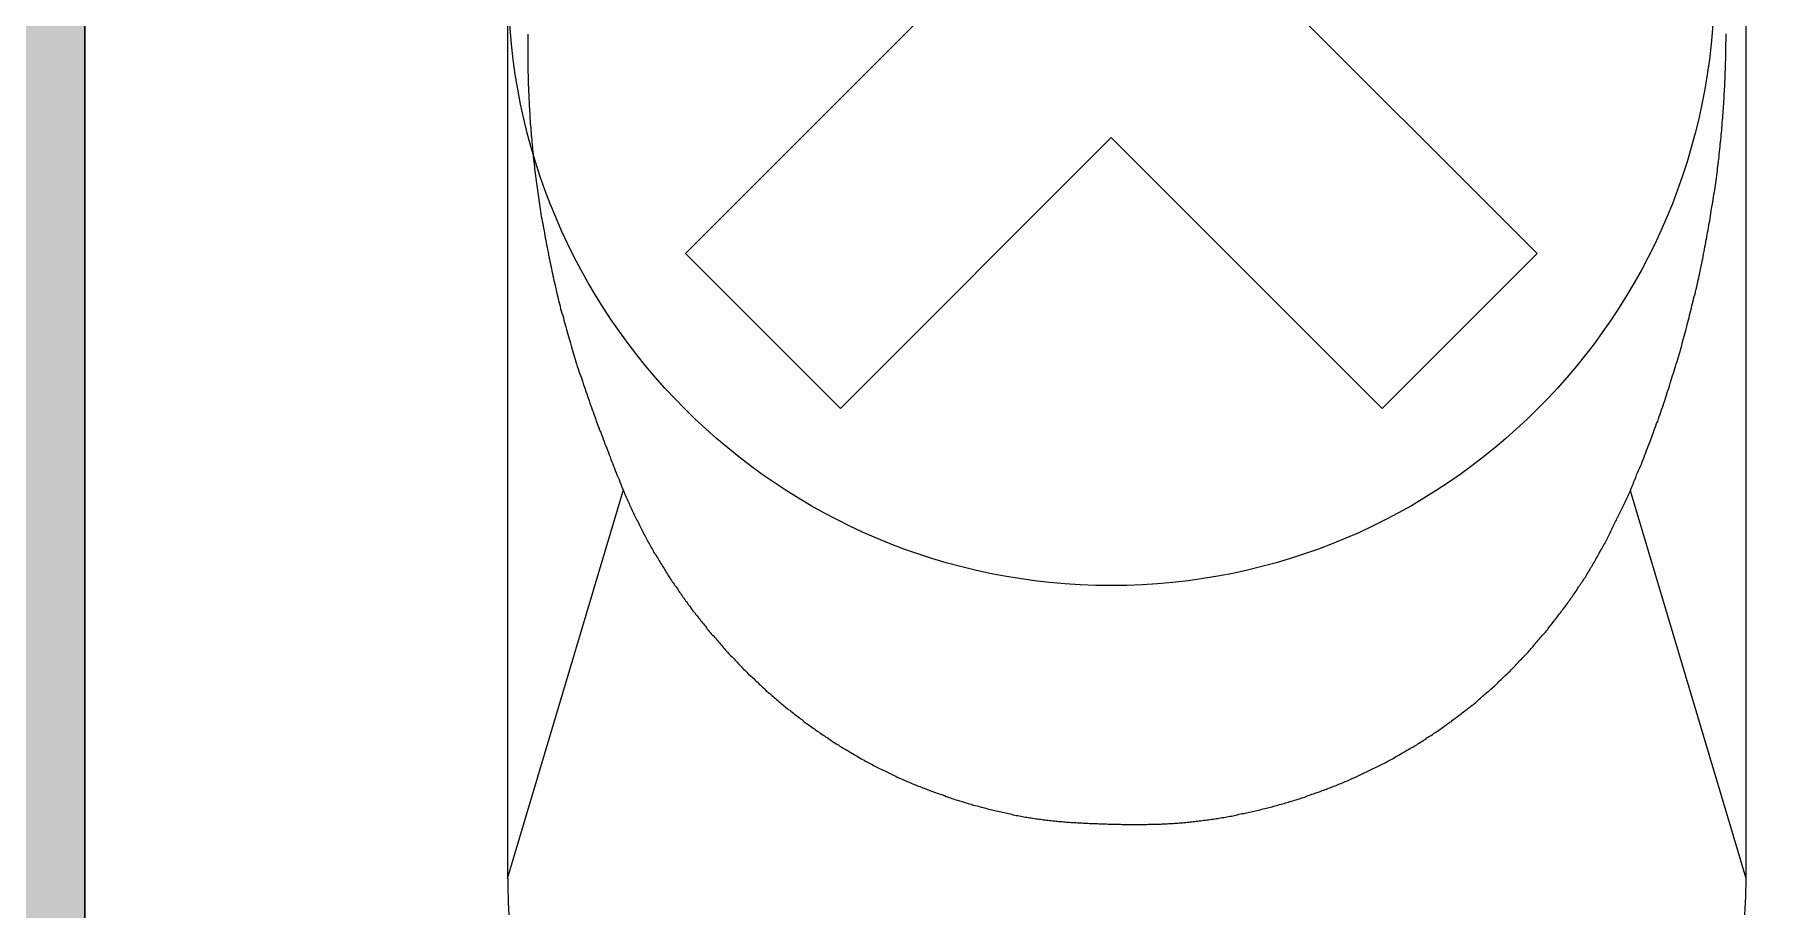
# Model space of a CAD drawing. Header units: millimetres. Extents: x 691 to 18605, y 670 to 10026.
# Drawn here: x 3273.02 to 3292.83, y 3004.01 to 3014.04 of the extents above; entities that cross this region are included whole.
import ezdxf

# ---------------------------------------------------------------- set-up
doc = ezdxf.new("R2010")
doc.units = ezdxf.units.MM

# ---------------------------------------------------------------- blocks, each defined once
blk = doc.blocks.new('BORNERA TIERRA')
at = {"true_color": 0x636466}
h = blk.add_hatch(color=251, dxfattribs=at)
h.dxf.hatch_style = 1
h.paths.add_polyline_path([(5, 0), (0, 0), (0, -3.3), (5, -3.3)])
h.paths.add_polyline_path([(5, -4.5579), (0, -4.5579), (0, -8.5394), (5, -8.5394)])
h.paths.add_polyline_path([(5, -9.4515), (0, -9.4515), (0, -11.0939, -0.414214), (3.7561, -14.85, -0.414214), (0, -18.6061), (0, -22.11), (4.29, -22.11), (4.29, -30.69), (0, -30.69), (0, -34.1939, -0.414214), (3.7561, -37.95, -0.414214), (0, -41.7061), (0, -43.3485), (5, -43.3485)])
h.paths.add_polyline_path([(5, -44.2606), (0, -44.2606), (0, -48.2421), (5, -48.2421)])
h.paths.add_polyline_path([(5, -49.5), (0, -49.5), (0, -52.8), (5, -52.8)])
at = {"color": 250, "linetype": 'Continuous'}
blk.add_line((5, 0), (5, -52.8), dxfattribs=at)
blk = doc.blocks.new('FRENO DE BORNERA')
at = {"color": 9, "linetype": 'Continuous', "true_color": 0xc7c8ca}
blk.add_line((-2.3527, -28.4936), (-2.3527, -32.7917), dxfattribs=at)
at = {"color": 251, "linetype": 'Continuous', "true_color": 0x636466}
for p, q in [((-2.3527, -32.7917), (-1.9017, -31.2802)), ((2.4744, -32.7917), (2.0235, -31.2802))]:
    blk.add_line(p, q, dxfattribs=at)
at = {"color": 9, "linetype": 'Continuous', "true_color": 0xc7c8ca}
blk.add_lwpolyline([(-4, 0), (4, 0), (4, -45), (-4, -45)], close=True, dxfattribs=at)
at = {"color": 9, "true_color": 0xc7c8ca}
for points in [[(-2.3523, -32.7911), (-2.3523, -32.8149), (-2.3523, -32.8387), (-2.3509, -32.8625), (-2.3509, -32.885), (-2.3496, -32.9088), (-2.3483, -32.9326)], [(2.4696, -32.9326), (2.4709, -32.9088), (2.4722, -32.885), (2.4735, -32.8625), (2.4735, -32.8387), (2.4749, -32.8149), (2.4749, -32.7911), (2.4744, -28.4936)]]:
    blk.add_lwpolyline(points, dxfattribs=at)
at = {"color": 252, "true_color": 0x939598}
blk.add_lwpolyline([(0, -29.9036), (1.0556, -30.9592), (1.6594, -30.3554), (0.6038, -29.2998), (1.6594, -28.2442), (1.0556, -27.6405), (0, -28.6961), (-1.0556, -27.6405), (-1.6594, -28.2442), (-0.6038, -29.2998), (-1.6594, -30.3554), (-1.0556, -30.9592)], close=True, dxfattribs=at)
at = {"color": 251, "true_color": 0x636466}
for points in [[(-2.2742, -29.5007, 0), (-2.2742, -29.51, 0), (-2.2742, -29.5192, 0), (-2.2742, -29.5285, 0), (-2.2742, -29.5377, 0), (-2.2742, -29.547, 0), (-2.2742, -29.5563, 0), (-2.2742, -29.5655, 0), (-2.2742, -29.5761, 0), (-2.2742, -29.5854, 0), (-2.2742, -29.5946, 0), (-2.2742, -29.6039, 0), (-2.2742, -29.6131, 0), (-2.2742, -29.6224, 0), (-2.2742, -29.6316, 0), (-2.2742, -29.6409, 0), (-2.2742, -29.6502, 0), (-2.2729, -29.6607, 0), (-2.2729, -29.67, 0), (-2.2729, -29.6793, 0), (-2.2729, -29.6885, 0), (-2.2729, -29.6978, 0), (-2.2716, -29.707, 0), (-2.2716, -29.7163, 0), (-2.2716, -29.7255, 0), (-2.2703, -29.7348, 0), (-2.2703, -29.7441, 0), (-2.2703, -29.7546, 0), (-2.2689, -29.7639, 0), (-2.2689, -29.7732, 0), (-2.2689, -29.7824, 0), (-2.2676, -29.7917, 0), (-2.2676, -29.8009, 0), (-2.2663, -29.8102, 0), (-2.2663, -29.8194, 0), (-2.2663, -29.8287, 0), (-2.265, -29.838, 0), (-2.265, -29.8472, 0), (-2.2637, -29.8565, 0), (-2.2623, -29.8671, 0), (-2.2623, -29.8763, 0), (-2.261, -29.8856, 0), (-2.261, -29.8948, 0), (-2.2597, -29.9041, 0), (-2.2584, -29.9133, 0), (-2.2584, -29.9226, 0), (-2.257, -29.9319, 0), (-2.2557, -29.9411, 0), (-2.2557, -29.9504, 0), (-2.2544, -29.9596, 0), (-2.2531, -29.9689, 0), (-2.2531, -29.9781, 0), (-2.2517, -29.9887, 0), (-2.2504, -29.998, 0), (-2.2491, -30.0072, 0), (-2.2478, -30.0165, 0), (-2.2478, -30.0258, 0), (-2.2465, -30.035, 0), (-2.2451, -30.0443, 0), (-2.2438, -30.0535, 0), (-2.2425, -30.0628, 0), (-2.2412, -30.072, 0), (-2.2398, -30.0813, 0), (-2.2385, -30.0906, 0), (-2.2372, -30.0998, 0), (-2.2359, -30.1091, 0), (-2.2346, -30.1183, 0), (-2.2332, -30.1276, 0), (-2.2319, -30.1368, 0), (-2.2306, -30.1461, 0), (-2.2293, -30.1554, 0), (-2.2279, -30.1646, 0), (-2.2266, -30.1739, 0), (-2.2253, -30.1831, 0), (-2.224, -30.1924, 0), (-2.2227, -30.2016, 0), (-2.2213, -30.2109, 0), (-2.2187, -30.2202, 0), (-2.2174, -30.2294, 0), (-2.216, -30.2387, 0), (-2.2147, -30.2479, 0), (-2.2134, -30.2572, 0), (-2.2108, -30.2664, 0), (-2.2094, -30.2757, 0), (-2.2081, -30.285, 0), (-2.2068, -30.2942, 0), (-2.2041, -30.3035, 0), (-2.2028, -30.3127, 0), (-2.2015, -30.322, 0), (-2.1988, -30.3312, 0), (-2.1975, -30.3405, 0), (-2.1949, -30.3498, 0), (-2.1936, -30.359, 0), (-2.1922, -30.3683, 0), (-2.1896, -30.3775, 0), (-2.1883, -30.3868, 0), (-2.1856, -30.3961, 0), (-2.1843, -30.4053, 0), (-2.1817, -30.4146, 0), (-2.1803, -30.4238, 0), (-2.1777, -30.4331, 0), (-2.1764, -30.4423, 0), (-2.1737, -30.4516, 0), (-2.1724, -30.4609, 0), (-2.1698, -30.4701, 0), (-2.1671, -30.4794, 0), (-2.1658, -30.4873, 0), (-2.1631, -30.4966, 0), (-2.1618, -30.5058, 0), (-2.1592, -30.5151, 0), (-2.1565, -30.5243, 0), (-2.1552, -30.5336, 0), (-2.1526, -30.5428, 0), (-2.1499, -30.5521, 0), (-2.1473, -30.5614, 0), (-2.1459, -30.5706, 0), (-2.1433, -30.5786, 0), (-2.1407, -30.5878, 0), (-2.138, -30.5971, 0), (-2.1354, -30.6063, 0), (-2.134, -30.6156, 0), (-2.1314, -30.6248, 0), (-2.1288, -30.6341, 0), (-2.1261, -30.642, 0), (-2.1235, -30.6513, 0), (-2.1208, -30.6606, 0), (-2.1182, -30.6698, 0), (-2.1155, -30.6791, 0), (-2.1129, -30.6883, 0), (-2.1102, -30.6963, 0), (-2.1076, -30.7055, 0), (-2.105, -30.7148, 0), (-2.1023, -30.724, 0), (-2.0997, -30.7333, 0), (-2.097, -30.7425, 0), (-2.0944, -30.7505, 0), (-2.0917, -30.7597, 0), (-2.0891, -30.769, 0), (-2.0864, -30.7783, 0), (-2.0838, -30.7862, 0), (-2.0811, -30.7954, 0), (-2.0772, -30.8047, 0), (-2.0745, -30.814, 0), (-2.0719, -30.8219, 0), (-2.0692, -30.8312, 0), (-2.0653, -30.8404, 0), (-2.0626, -30.8497, 0), (-2.06, -30.8576, 0), (-2.0573, -30.8669, 0), (-2.0534, -30.8761, 0), (-2.0507, -30.8841, 0), (-2.0481, -30.8933, 0), (-2.0441, -30.9026, 0), (-2.0415, -30.9118, 0), (-2.0388, -30.9198, 0), (-2.0349, -30.929, 0), (-2.0322, -30.9383, 0), (-2.0296, -30.9462, 0), (-2.0256, -30.9555, 0), (-2.023, -30.9647, 0), (-2.019, -30.9727, 0), (-2.0163, -30.9819, 0), (-2.0124, -30.9912, 0), (-2.0097, -30.9991, 0), (-2.0071, -31.0084, 0), (-2.0031, -31.0176, 0), (-2.0005, -31.0256, 0), (-1.9965, -31.0348, 0), (-1.9939, -31.0441, 0), (-1.9899, -31.052, 0), (-1.9872, -31.0613, 0), (-1.9833, -31.0705, 0), (-1.9806, -31.0785, 0), (-1.9767, -31.0877, 0), (-1.974, -31.097, 0), (-1.9701, -31.1049, 0), (-1.9661, -31.1142, 0), (-1.9634, -31.1221, 0), (-1.9595, -31.1314, 0), (-1.9568, -31.1406, 0), (-1.9529, -31.1486, 0), (-1.9502, -31.1578, 0), (-1.9463, -31.1671, 0), (-1.9423, -31.175, 0), (-1.9396, -31.1843, 0), (-1.9357, -31.1922, 0), (-1.933, -31.2015, 0), (-1.9291, -31.2107, 0), (-1.9264, -31.2186, 0), (-1.9224, -31.2279, 0), (-1.9185, -31.2358, 0), (-1.9158, -31.2451, 0), (-1.9119, -31.2544, 0), (-1.9092, -31.2623, 0), (-1.9053, -31.2715, 0), (-1.9013, -31.2808, 0)], [(2.0239, -31.2808, 0), (2.0265, -31.2715, 0), (2.0305, -31.2623, 0), (2.0345, -31.2544, 0), (2.0371, -31.2451, 0), (2.0411, -31.2372, 0), (2.0451, -31.2279, 0), (2.0477, -31.2186, 0), (2.0517, -31.2107, 0), (2.0556, -31.2015, 0), (2.0583, -31.1935, 0), (2.0622, -31.1843, 0), (2.0662, -31.1763, 0), (2.0689, -31.1671, 0), (2.0728, -31.1578, 0), (2.0768, -31.1499, 0), (2.0794, -31.1406, 0), (2.0834, -31.1327, 0), (2.0861, -31.1234, 0), (2.09, -31.1142, 0), (2.0927, -31.1062, 0), (2.0966, -31.097, 0), (2.1006, -31.0877, 0), (2.1032, -31.0798, 0), (2.1072, -31.0705, 0), (2.1099, -31.0626, 0), (2.1138, -31.0533, 0), (2.1165, -31.0441, 0), (2.1191, -31.0361, 0), (2.1231, -31.0269, 0), (2.1257, -31.0176, 0), (2.1297, -31.0097, 0), (2.1323, -31.0004, 0), (2.135, -30.9912, 0), (2.139, -30.9819, 0), (2.1416, -30.974, 0), (2.1442, -30.9647, 0), (2.1482, -30.9555, 0), (2.1509, -30.9475, 0), (2.1535, -30.9383, 0), (2.1575, -30.929, 0), (2.1601, -30.9198, 0), (2.1628, -30.9118, 0), (2.1654, -30.9026, 0), (2.168, -30.8933, 0), (2.172, -30.8841, 0), (2.1747, -30.8761, 0), (2.1773, -30.8669, 0), (2.1799, -30.8576, 0), (2.1826, -30.8483, 0), (2.1852, -30.8404, 0), (2.1879, -30.8312, 0), (2.1919, -30.8219, 0), (2.1945, -30.8126, 0), (2.1971, -30.8034, 0), (2.1998, -30.7954, 0), (2.2024, -30.7862, 0), (2.2051, -30.7769, 0), (2.2077, -30.7677, 0), (2.2104, -30.7584, 0), (2.213, -30.7492, 0), (2.2157, -30.7412, 0), (2.2183, -30.732, 0), (2.2209, -30.7227, 0), (2.2236, -30.7135, 0), (2.2249, -30.7042, 0), (2.2276, -30.6963, 0), (2.2302, -30.687, 0), (2.2328, -30.6777, 0), (2.2355, -30.6685, 0), (2.2381, -30.6592, 0), (2.2408, -30.65, 0), (2.2434, -30.6407, 0), (2.2448, -30.6328, 0), (2.2474, -30.6235, 0), (2.25, -30.6143, 0), (2.2527, -30.605, 0), (2.254, -30.5957, 0), (2.2567, -30.5865, 0), (2.2593, -30.5772, 0), (2.2619, -30.568, 0), (2.2633, -30.5587, 0), (2.2659, -30.5508, 0), (2.2686, -30.5415, 0), (2.2699, -30.5323, 0), (2.2725, -30.523, 0), (2.2752, -30.5138, 0), (2.2765, -30.5045, 0), (2.2791, -30.4952, 0), (2.2818, -30.486, 0), (2.2831, -30.4767, 0), (2.2857, -30.4675, 0), (2.2871, -30.4582, 0), (2.2897, -30.4503, 0), (2.291, -30.441, 0), (2.2937, -30.4318, 0), (2.295, -30.4225, 0), (2.2977, -30.4132, 0), (2.299, -30.404, 0), (2.3016, -30.3947, 0), (2.3029, -30.3855, 0), (2.3056, -30.3762, 0), (2.3069, -30.367, 0), (2.3082, -30.3577, 0), (2.3109, -30.3484, 0), (2.3122, -30.3392, 0), (2.3135, -30.3299, 0), (2.3162, -30.3207, 0), (2.3175, -30.3114, 0), (2.3188, -30.3022, 0), (2.3215, -30.2929, 0), (2.3228, -30.2836, 0), (2.3241, -30.2744, 0), (2.3267, -30.2651, 0), (2.3281, -30.2559, 0), (2.3294, -30.2466, 0), (2.3307, -30.2374, 0), (2.3334, -30.2281, 0), (2.3347, -30.2188, 0), (2.336, -30.2096, 0), (2.3373, -30.2003, 0), (2.3386, -30.1911, 0), (2.34, -30.1818, 0), (2.3413, -30.1725, 0), (2.3439, -30.1633, 0), (2.3453, -30.154, 0), (2.3466, -30.1448, 0), (2.3479, -30.1355, 0), (2.3492, -30.1263, 0), (2.3506, -30.117, 0), (2.3519, -30.1077, 0), (2.3532, -30.0985, 0), (2.3545, -30.0892, 0), (2.3558, -30.08, 0), (2.3572, -30.0707, 0), (2.3585, -30.0615, 0), (2.3598, -30.0522, 0), (2.3611, -30.0429, 0), (2.3625, -30.0337, 0), (2.3625, -30.0244, 0), (2.3638, -30.0152, 0), (2.3651, -30.0059, 0), (2.3664, -29.9967, 0), (2.3677, -29.9861, 0), (2.3691, -29.9768, 0), (2.3691, -29.9676, 0), (2.3704, -29.9583, 0), (2.3717, -29.949, 0), (2.373, -29.9398, 0), (2.373, -29.9305, 0), (2.3744, -29.9213, 0), (2.3757, -29.912, 0), (2.377, -29.9028, 0), (2.377, -29.8935, 0), (2.3783, -29.8842, 0), (2.3796, -29.875, 0), (2.3796, -29.8657, 0), (2.381, -29.8565, 0), (2.381, -29.8459, 0), (2.3823, -29.8366, 0), (2.3836, -29.8274, 0), (2.3836, -29.8181, 0), (2.3849, -29.8089, 0), (2.3849, -29.7996, 0), (2.3863, -29.7903, 0), (2.3863, -29.7811, 0), (2.3876, -29.7718, 0), (2.3876, -29.7626, 0), (2.3889, -29.7533, 0), (2.3889, -29.7427, 0), (2.3889, -29.7335, 0), (2.3902, -29.7242, 0), (2.3902, -29.715, 0), (2.3915, -29.7057, 0), (2.3915, -29.6964, 0), (2.3915, -29.6872, 0), (2.3929, -29.6779, 0), (2.3929, -29.6687, 0), (2.3929, -29.6594, 0), (2.3929, -29.6488, 0), (2.3942, -29.6396, 0), (2.3942, -29.6303, 0), (2.3942, -29.6211, 0), (2.3942, -29.6118, 0), (2.3955, -29.6026, 0), (2.3955, -29.5933, 0), (2.3955, -29.584, 0), (2.3955, -29.5748, 0), (2.3955, -29.5655, 0), (2.3955, -29.5549, 0), (2.3955, -29.5457, 0), (2.3955, -29.5364, 0), (2.3968, -29.5272, 0), (2.3968, -29.5179, 0), (2.3968, -29.5087, 0), (2.3968, -29.4994, 0)], [(-1.9013, -31.2808, 0), (-1.8986, -31.2861, 0), (-1.8973, -31.2914, 0), (-1.8947, -31.2967, 0), (-1.892, -31.302, 0), (-1.8894, -31.3073, 0), (-1.8867, -31.3125, 0), (-1.8841, -31.3192, 0), (-1.8814, -31.3244, 0), (-1.8788, -31.3297, 0), (-1.8775, -31.335, 0), (-1.8748, -31.3403, 0), (-1.8722, -31.3456, 0), (-1.8695, -31.3509, 0), (-1.8669, -31.3575, 0), (-1.8643, -31.3628, 0), (-1.8616, -31.3681, 0), (-1.859, -31.3734, 0), (-1.8563, -31.3787, 0), (-1.8537, -31.384, 0), (-1.851, -31.3892, 0), (-1.8484, -31.3945, 0), (-1.8457, -31.3998, 0), (-1.8431, -31.4051, 0), (-1.8405, -31.4117, 0), (-1.8378, -31.417, 0), (-1.8352, -31.4223, 0), (-1.8325, -31.4276, 0), (-1.8299, -31.4329, 0), (-1.8272, -31.4382, 0), (-1.8246, -31.4435, 0), (-1.8219, -31.4488, 0), (-1.818, -31.4541, 0), (-1.8153, -31.4593, 0), (-1.8127, -31.4646, 0), (-1.81, -31.4699, 0), (-1.8074, -31.4752, 0), (-1.8047, -31.4805, 0), (-1.8008, -31.4858, 0), (-1.7981, -31.4911, 0), (-1.7955, -31.4964, 0), (-1.7928, -31.5017, 0), (-1.7889, -31.507, 0), (-1.7862, -31.5122, 0), (-1.7836, -31.5175, 0), (-1.7809, -31.5228, 0), (-1.777, -31.5268, 0), (-1.7743, -31.5321, 0), (-1.7717, -31.5374, 0), (-1.7677, -31.5427, 0), (-1.7651, -31.5479, 0), (-1.7624, -31.5532, 0), (-1.7585, -31.5585, 0), (-1.7558, -31.5638, 0), (-1.7518, -31.5691, 0), (-1.7492, -31.5744, 0), (-1.7466, -31.5784, 0), (-1.7426, -31.5837, 0), (-1.7399, -31.5889, 0), (-1.736, -31.5942, 0), (-1.7333, -31.5995, 0), (-1.7294, -31.6048, 0), (-1.7267, -31.6101, 0), (-1.7241, -31.6141, 0), (-1.7201, -31.6194, 0), (-1.7175, -31.6247, 0), (-1.7135, -31.6299, 0), (-1.7108, -31.6352, 0), (-1.7069, -31.6392, 0), (-1.7029, -31.6445, 0), (-1.7003, -31.6498, 0), (-1.6963, -31.6551, 0), (-1.6937, -31.659, 0), (-1.6897, -31.6643, 0), (-1.687, -31.6696, 0), (-1.6831, -31.6749, 0), (-1.6791, -31.6789, 0), (-1.6765, -31.6842, 0), (-1.6725, -31.6895, 0), (-1.6698, -31.6947, 0), (-1.6659, -31.6987, 0), (-1.6619, -31.704, 0), (-1.6593, -31.7093, 0), (-1.6553, -31.7133, 0), (-1.6513, -31.7186, 0), (-1.6487, -31.7238, 0), (-1.6447, -31.7278, 0), (-1.6408, -31.7331, 0), (-1.6368, -31.7384, 0), (-1.6341, -31.7424, 0), (-1.6302, -31.7476, 0), (-1.6262, -31.7529, 0), (-1.6222, -31.7569, 0), (-1.6196, -31.7622, 0), (-1.6156, -31.7662, 0), (-1.6117, -31.7715, 0), (-1.6077, -31.7767, 0), (-1.6037, -31.7807, 0), (-1.6011, -31.786, 0), (-1.5971, -31.79, 0), (-1.5931, -31.7953, 0), (-1.5892, -31.7992, 0), (-1.5852, -31.8045, 0), (-1.5812, -31.8085, 0), (-1.5773, -31.8138, 0), (-1.5746, -31.8191, 0), (-1.5707, -31.823, 0), (-1.5667, -31.8283, 0), (-1.5627, -31.8323, 0), (-1.5588, -31.8376, 0), (-1.5548, -31.8415, 0), (-1.5508, -31.8455, 0), (-1.5469, -31.8508, 0), (-1.5429, -31.8548, 0), (-1.5389, -31.8601, 0), (-1.535, -31.864, 0), (-1.531, -31.8693, 0), (-1.527, -31.8733, 0), (-1.5231, -31.8786, 0), (-1.5191, -31.8825, 0), (-1.5151, -31.8865, 0), (-1.5111, -31.8918, 0), (-1.5072, -31.8958, 0), (-1.5032, -31.9011, 0), (-1.4992, -31.905, 0), (-1.4953, -31.909, 0), (-1.4913, -31.9143, 0), (-1.4873, -31.9182, 0), (-1.4834, -31.9222, 0), (-1.4781, -31.9275, 0), (-1.4741, -31.9315, 0), (-1.4702, -31.9354, 0), (-1.4662, -31.9407, 0), (-1.4622, -31.9447, 0), (-1.4582, -31.9487, 0), (-1.4543, -31.954, 0), (-1.449, -31.9579, 0), (-1.445, -31.9619, 0), (-1.4411, -31.9659, 0), (-1.4371, -31.9711, 0), (-1.4331, -31.9751, 0), (-1.4278, -31.9791, 0), (-1.4239, -31.9831, 0), (-1.4199, -31.987, 0), (-1.4159, -31.9923, 0), (-1.412, -31.9963, 0), (-1.4067, -32.0002, 0), (-1.4027, -32.0042, 0), (-1.3987, -32.0082, 0), (-1.3934, -32.0121, 0), (-1.3895, -32.0174, 0), (-1.3855, -32.0214, 0), (-1.3802, -32.0254, 0), (-1.3763, -32.0293, 0), (-1.3723, -32.0333, 0), (-1.367, -32.0373, 0), (-1.363, -32.0412, 0), (-1.3591, -32.0452, 0), (-1.3538, -32.0492, 0), (-1.3498, -32.0531, 0), (-1.3458, -32.0584, 0), (-1.3405, -32.0624, 0), (-1.3366, -32.0664, 0), (-1.3313, -32.0703, 0), (-1.3273, -32.0743, 0), (-1.3234, -32.0783, 0), (-1.3181, -32.0822, 0), (-1.3141, -32.0862, 0), (-1.3088, -32.0902, 0), (-1.3048, -32.0941, 0), (-1.2995, -32.0981, 0), (-1.2956, -32.1008, 0), (-1.2903, -32.1047, 0), (-1.2863, -32.1087, 0), (-1.281, -32.1127, 0), (-1.2771, -32.1166, 0), (-1.2718, -32.1206, 0), (-1.2678, -32.1246, 0), (-1.2625, -32.1285, 0), (-1.2586, -32.1325, 0), (-1.2533, -32.1351, 0), (-1.2493, -32.1391, 0), (-1.244, -32.1431, 0), (-1.2387, -32.147, 0), (-1.2347, -32.151, 0), (-1.2295, -32.155, 0), (-1.2255, -32.1576, 0), (-1.2202, -32.1616, 0), (-1.2149, -32.1656, 0), (-1.2109, -32.1695, 0), (-1.2057, -32.1722, 0), (-1.2017, -32.1761, 0), (-1.1964, -32.1801, 0), (-1.1911, -32.1841, 0), (-1.1871, -32.1867, 0), (-1.1818, -32.1907, 0), (-1.1766, -32.1947, 0), (-1.1726, -32.1973, 0), (-1.1673, -32.2013, 0), (-1.162, -32.2052, 0), (-1.1567, -32.2079, 0), (-1.1528, -32.2118, 0), (-1.1475, -32.2158, 0), (-1.1422, -32.2185, 0), (-1.1382, -32.2224, 0), (-1.1329, -32.2251, 0), (-1.1276, -32.229, 0), (-1.1223, -32.233, 0), (-1.117, -32.2356, 0), (-1.1131, -32.2396, 0), (-1.1078, -32.2423, 0), (-1.1025, -32.2462, 0), (-1.0972, -32.2489, 0), (-1.0919, -32.2528, 0), (-1.0879, -32.2555, 0), (-1.0827, -32.2595, 0), (-1.0774, -32.2621, 0), (-1.0721, -32.2661, 0), (-1.0668, -32.2687, 0), (-1.0615, -32.2714, 0), (-1.0575, -32.2753, 0), (-1.0522, -32.278, 0), (-1.047, -32.2819, 0), (-1.0417, -32.2846, 0), (-1.0364, -32.2872, 0), (-1.0311, -32.2912, 0), (-1.0258, -32.2938, 0), (-1.0205, -32.2978, 0), (-1.0152, -32.3005, 0), (-1.0112, -32.3031, 0), (-1.006, -32.3057, 0), (-1.0007, -32.3097, 0), (-0.9954, -32.3124, 0), (-0.9901, -32.315, 0), (-0.9848, -32.319, 0), (-0.9795, -32.3216, 0), (-0.9742, -32.3243, 0), (-0.9689, -32.3269, 0), (-0.9636, -32.3295, 0), (-0.9583, -32.3335, 0), (-0.9531, -32.3362, 0), (-0.9478, -32.3388, 0), (-0.9425, -32.3414, 0), (-0.9372, -32.3441, 0), (-0.9319, -32.3467, 0), (-0.9266, -32.3507, 0), (-0.9213, -32.3534, 0), (-0.916, -32.356, 0), (-0.9107, -32.3586, 0), (-0.9054, -32.3613, 0), (-0.9002, -32.3639, 0), (-0.8935, -32.3666, 0), (-0.8883, -32.3692, 0), (-0.883, -32.3719, 0), (-0.8777, -32.3745, 0), (-0.8724, -32.3772, 0), (-0.8671, -32.3798, 0), (-0.8618, -32.3824, 0), (-0.8565, -32.3851, 0), (-0.8512, -32.3877, 0), (-0.8459, -32.3904, 0), (-0.8393, -32.393, 0), (-0.834, -32.3957, 0), (-0.8287, -32.3983, 0), (-0.8234, -32.3996, 0), (-0.8182, -32.4023, 0), (-0.8129, -32.4049, 0), (-0.8076, -32.4076, 0), (-0.801, -32.4102, 0), (-0.7957, -32.4129, 0), (-0.7904, -32.4142, 0), (-0.7851, -32.4168, 0), (-0.7798, -32.4195, 0), (-0.7732, -32.4221, 0), (-0.7679, -32.4248, 0), (-0.7626, -32.4261, 0), (-0.7573, -32.4287, 0), (-0.752, -32.4314, 0), (-0.7454, -32.4327, 0), (-0.7401, -32.4353, 0), (-0.7348, -32.438, 0), (-0.7296, -32.4393, 0), (-0.7229, -32.442, 0), (-0.7176, -32.4446, 0), (-0.7124, -32.4459, 0), (-0.7071, -32.4486, 0), (-0.7005, -32.4512, 0), (-0.6952, -32.4525, 0), (-0.6899, -32.4552, 0), (-0.6846, -32.4565, 0), (-0.678, -32.4592, 0), (-0.6727, -32.4605, 0), (-0.6674, -32.4631, 0), (-0.6608, -32.4644, 0), (-0.6555, -32.4671, 0), (-0.6502, -32.4684, 0), (-0.6436, -32.4711, 0), (-0.6383, -32.4724, 0), (-0.633, -32.475, 0), (-0.6264, -32.4763, 0), (-0.6211, -32.479, 0), (-0.6158, -32.4803, 0), (-0.6092, -32.483, 0), (-0.6039, -32.4843, 0), (-0.5986, -32.4856, 0), (-0.592, -32.4882, 0), (-0.5867, -32.4896, 0), (-0.5814, -32.4909, 0), (-0.5748, -32.4935, 0), (-0.5695, -32.4949, 0), (-0.5642, -32.4962, 0), (-0.5576, -32.4988, 0), (-0.5523, -32.5001, 0), (-0.5457, -32.5015, 0), (-0.5404, -32.5041, 0), (-0.5351, -32.5054, 0), (-0.5285, -32.5068, 0), (-0.5232, -32.5081, 0), (-0.518, -32.5094, 0), (-0.5113, -32.5121, 0), (-0.506, -32.5134, 0), (-0.4994, -32.5147, 0), (-0.4941, -32.516, 0), (-0.4889, -32.5173, 0), (-0.4822, -32.52, 0), (-0.477, -32.5213, 0), (-0.4703, -32.5226, 0), (-0.4651, -32.524, 0), (-0.4584, -32.5253, 0), (-0.4531, -32.5266, 0), (-0.4479, -32.5279, 0), (-0.4412, -32.5292, 0), (-0.436, -32.5306, 0), (-0.4293, -32.5319, 0), (-0.4241, -32.5332, 0), (-0.4174, -32.5345, 0), (-0.4122, -32.5359, 0), (-0.4055, -32.5372, 0), (-0.4002, -32.5385, 0), (-0.3936, -32.5398, 0), (-0.3883, -32.5411, 0), (-0.3831, -32.5425, 0), (-0.3764, -32.5438, 0), (-0.3712, -32.5451, 0), (-0.3645, -32.5451, 0), (-0.3593, -32.5464, 0), (-0.3526, -32.5478, 0), (-0.3473, -32.5491, 0), (-0.3407, -32.5504, 0), (-0.3354, -32.5517, 0), (-0.3288, -32.5517, 0), (-0.3235, -32.553, 0), (-0.3169, -32.5544, 0), (-0.3116, -32.5544, 0), (-0.305, -32.5557, 0), (-0.2997, -32.557, 0), (-0.2931, -32.5583, 0), (-0.2878, -32.5583, 0), (-0.2812, -32.5597, 0), (-0.2759, -32.5597, 0), (-0.2693, -32.561, 0), (-0.264, -32.5623, 0), (-0.2574, -32.5623, 0), (-0.2521, -32.5636, 0), (-0.2455, -32.5636, 0), (-0.2402, -32.565, 0), (-0.2336, -32.565, 0), (-0.2283, -32.5663, 0), (-0.2217, -32.5663, 0), (-0.2164, -32.5676, 0), (-0.2098, -32.5676, 0), (-0.2045, -32.5689, 0), (-0.1979, -32.5689, 0), (-0.1913, -32.5689, 0), (-0.186, -32.5702, 0), (-0.1794, -32.5702, 0), (-0.1741, -32.5716, 0), (-0.1675, -32.5716, 0), (-0.1622, -32.5716, 0), (-0.1556, -32.5729, 0), (-0.1503, -32.5729, 0), (-0.1437, -32.5729, 0), (-0.1384, -32.5729, 0), (-0.1318, -32.5742, 0), (-0.1265, -32.5742, 0), (-0.1199, -32.5742, 0), (-0.1133, -32.5742, 0), (-0.108, -32.5755, 0), (-0.1014, -32.5755, 0), (-0.0961, -32.5755, 0), (-0.0895, -32.5755, 0), (-0.0842, -32.5769, 0), (-0.0776, -32.5769, 0), (-0.0723, -32.5769, 0), (-0.0657, -32.5769, 0), (-0.059, -32.5769, 0), (-0.0538, -32.5769, 0), (-0.0471, -32.5782, 0), (-0.0419, -32.5782, 0), (-0.0352, -32.5782, 0), (-0.0299, -32.5782, 0), (-0.0233, -32.5782, 0), (-0.018, -32.5782, 0), (-0.0114, -32.5795, 0), (-0.0048, -32.5795, 0), (0.0005, -32.5795, 0), (0.0071, -32.5795, 0), (0.0124, -32.5795, 0), (0.019, -32.5795, 0), (0.0243, -32.5795, 0), (0.0309, -32.5795, 0), (0.0362, -32.5795, 0), (0.0428, -32.5808, 0), (0.0494, -32.5808, 0), (0.0547, -32.5808, 0), (0.0613, -32.5808, 0)], [(0.0613, -32.5808, 0), (0.0666, -32.5808, 0), (0.0732, -32.5808, 0), (0.0785, -32.5808, 0), (0.0851, -32.5808, 0), (0.0904, -32.5808, 0), (0.097, -32.5808, 0), (0.1036, -32.5808, 0), (0.1089, -32.5808, 0), (0.1155, -32.5808, 0), (0.1208, -32.5808, 0), (0.1274, -32.5808, 0), (0.1327, -32.5808, 0), (0.1393, -32.5808, 0), (0.1446, -32.5795, 0), (0.1512, -32.5795, 0), (0.1578, -32.5795, 0), (0.1631, -32.5795, 0), (0.1697, -32.5795, 0), (0.175, -32.5795, 0), (0.1817, -32.5795, 0), (0.1869, -32.5795, 0), (0.1936, -32.5795, 0), (0.1988, -32.5782, 0), (0.2055, -32.5782, 0), (0.2121, -32.5782, 0), (0.2174, -32.5782, 0), (0.224, -32.5769, 0), (0.2293, -32.5769, 0), (0.2359, -32.5769, 0), (0.2412, -32.5769, 0), (0.2478, -32.5755, 0), (0.2531, -32.5755, 0), (0.2597, -32.5755, 0), (0.265, -32.5742, 0), (0.2716, -32.5742, 0), (0.2782, -32.5742, 0), (0.2835, -32.5729, 0), (0.2901, -32.5729, 0), (0.2954, -32.5716, 0), (0.302, -32.5716, 0), (0.3073, -32.5702, 0), (0.3139, -32.5702, 0), (0.3192, -32.5689, 0), (0.3258, -32.5689, 0), (0.3311, -32.5676, 0), (0.3377, -32.5676, 0), (0.343, -32.5663, 0), (0.3496, -32.5663, 0), (0.3549, -32.565, 0), (0.3615, -32.5636, 0), (0.3668, -32.5636, 0), (0.3734, -32.5623, 0), (0.3787, -32.5623, 0), (0.3853, -32.561, 0), (0.3906, -32.5597, 0), (0.3972, -32.5597, 0), (0.4038, -32.5583, 0), (0.4091, -32.557, 0), (0.4157, -32.557, 0), (0.421, -32.5557, 0), (0.4276, -32.5544, 0), (0.4329, -32.553, 0), (0.4382, -32.553, 0), (0.4448, -32.5517, 0), (0.4501, -32.5504, 0), (0.4567, -32.5491, 0), (0.462, -32.5478, 0), (0.4686, -32.5478, 0), (0.4739, -32.5464, 0), (0.4805, -32.5451, 0), (0.4858, -32.5438, 0), (0.4924, -32.5425, 0), (0.4977, -32.5411, 0), (0.5043, -32.5398, 0), (0.5096, -32.5385, 0), (0.5162, -32.5385, 0), (0.5215, -32.5372, 0), (0.5281, -32.5359, 0), (0.5334, -32.5345, 0), (0.5387, -32.5332, 0), (0.5453, -32.5319, 0), (0.5506, -32.5306, 0), (0.5572, -32.5292, 0), (0.5625, -32.5279, 0), (0.5691, -32.5266, 0), (0.5744, -32.5253, 0), (0.581, -32.524, 0), (0.5863, -32.5213, 0), (0.5916, -32.52, 0), (0.5982, -32.5187, 0), (0.6035, -32.5173, 0), (0.6101, -32.516, 0), (0.6154, -32.5147, 0), (0.6207, -32.5134, 0), (0.6273, -32.5121, 0), (0.6326, -32.5094, 0), (0.6392, -32.5081, 0), (0.6445, -32.5068, 0), (0.6498, -32.5054, 0), (0.6564, -32.5028, 0), (0.6617, -32.5015, 0), (0.6683, -32.5001, 0), (0.6736, -32.4988, 0), (0.6789, -32.4962, 0), (0.6855, -32.4949, 0), (0.6908, -32.4935, 0), (0.6961, -32.4909, 0), (0.7027, -32.4896, 0), (0.708, -32.4882, 0), (0.7146, -32.4856, 0), (0.7199, -32.4843, 0), (0.7252, -32.483, 0), (0.7318, -32.4803, 0), (0.7371, -32.479, 0), (0.7424, -32.4763, 0), (0.749, -32.475, 0), (0.7543, -32.4737, 0), (0.7596, -32.4711, 0), (0.7649, -32.4697, 0), (0.7715, -32.4671, 0), (0.7768, -32.4658, 0), (0.7821, -32.4631, 0), (0.7887, -32.4618, 0), (0.794, -32.4592, 0), (0.7993, -32.4578, 0), (0.8059, -32.4552, 0), (0.8112, -32.4539, 0), (0.8165, -32.4512, 0), (0.8217, -32.4486, 0), (0.8284, -32.4472, 0), (0.8336, -32.4446, 0), (0.8389, -32.4433, 0), (0.8442, -32.4406, 0), (0.8508, -32.438, 0), (0.8561, -32.4367, 0), (0.8614, -32.434, 0), (0.8667, -32.4314, 0), (0.8733, -32.4301, 0), (0.8786, -32.4274, 0), (0.8839, -32.4248, 0), (0.8892, -32.4221, 0), (0.8958, -32.4208, 0), (0.9011, -32.4182, 0), (0.9064, -32.4155, 0), (0.9117, -32.4129, 0), (0.917, -32.4115, 0), (0.9236, -32.4089, 0), (0.9289, -32.4063, 0), (0.9342, -32.4036, 0), (0.9394, -32.401, 0), (0.9447, -32.3983, 0), (0.95, -32.397, 0), (0.9566, -32.3943, 0), (0.9619, -32.3917, 0), (0.9672, -32.3891, 0), (0.9725, -32.3864, 0), (0.9778, -32.3838, 0), (0.9831, -32.3811, 0), (0.9884, -32.3785, 0), (0.995, -32.3758, 0), (1.0003, -32.3732, 0), (1.0056, -32.3705, 0), (1.0109, -32.3679, 0), (1.0161, -32.3653, 0), (1.0214, -32.3626, 0), (1.0267, -32.36, 0), (1.032, -32.3573, 0), (1.0373, -32.3547, 0), (1.0426, -32.352, 0), (1.0479, -32.3494, 0), (1.0532, -32.3467, 0), (1.0585, -32.3441, 0), (1.0651, -32.3414, 0), (1.0704, -32.3388, 0), (1.0757, -32.3348, 0), (1.081, -32.3322, 0), (1.0862, -32.3295, 0), (1.0915, -32.3269, 0), (1.0968, -32.3243, 0), (1.1021, -32.3216, 0), (1.1074, -32.3176, 0), (1.1127, -32.315, 0), (1.118, -32.3124, 0), (1.1233, -32.3097, 0), (1.1286, -32.3057, 0), (1.1325, -32.3031, 0), (1.1378, -32.3005, 0), (1.1431, -32.2978, 0), (1.1484, -32.2938, 0), (1.1537, -32.2912, 0), (1.159, -32.2885, 0), (1.1643, -32.2846, 0), (1.1696, -32.2819, 0), (1.1748, -32.2793, 0), (1.1801, -32.2753, 0), (1.1854, -32.2727, 0), (1.1907, -32.27, 0), (1.1947, -32.2661, 0), (1.2, -32.2634, 0), (1.2053, -32.2595, 0), (1.2106, -32.2568, 0), (1.2158, -32.2528, 0), (1.2211, -32.2502, 0), (1.2264, -32.2476, 0), (1.2304, -32.2436, 0), (1.2357, -32.2409, 0), (1.241, -32.237, 0), (1.2463, -32.2343, 0), (1.2516, -32.2304, 0), (1.2555, -32.2264, 0), (1.2608, -32.2237, 0), (1.2661, -32.2198, 0), (1.2714, -32.2171, 0), (1.2767, -32.2132, 0), (1.2806, -32.2105, 0), (1.2859, -32.2066, 0), (1.2912, -32.2026, 0), (1.2952, -32.1999, 0), (1.3005, -32.196, 0), (1.3058, -32.192, 0), (1.3111, -32.1894, 0), (1.315, -32.1854, 0), (1.3203, -32.1814, 0), (1.3256, -32.1788, 0), (1.3296, -32.1748, 0), (1.3349, -32.1708, 0), (1.3402, -32.1682, 0), (1.3441, -32.1642, 0), (1.3494, -32.1603, 0), (1.3547, -32.1563, 0), (1.3587, -32.1537, 0), (1.364, -32.1497, 0), (1.3679, -32.1457, 0), (1.3732, -32.1418, 0), (1.3785, -32.1378, 0), (1.3825, -32.1351, 0), (1.3878, -32.1312, 0), (1.3917, -32.1272, 0), (1.397, -32.1232, 0), (1.401, -32.1193, 0), (1.4063, -32.1153, 0), (1.4116, -32.1127, 0), (1.4155, -32.1087, 0), (1.4208, -32.1047, 0), (1.4248, -32.1008, 0), (1.4301, -32.0968, 0), (1.4341, -32.0928, 0), (1.4393, -32.0889, 0), (1.4433, -32.0849, 0), (1.4473, -32.0809, 0), (1.4526, -32.0769, 0), (1.4565, -32.073, 0), (1.4618, -32.069, 0), (1.4658, -32.065, 0), (1.4711, -32.0611, 0), (1.4751, -32.0571, 0), (1.479, -32.0531, 0), (1.4843, -32.0492, 0), (1.4883, -32.0452, 0), (1.4936, -32.0412, 0), (1.4975, -32.0373, 0), (1.5015, -32.0333, 0), (1.5068, -32.0293, 0), (1.5108, -32.024, 0), (1.5147, -32.0201, 0), (1.52, -32.0161, 0), (1.524, -32.0121, 0), (1.528, -32.0082, 0), (1.5319, -32.0042, 0), (1.5372, -31.9989, 0), (1.5412, -31.995, 0), (1.5451, -31.991, 0), (1.5491, -31.987, 0), (1.5544, -31.9831, 0), (1.5584, -31.9778, 0), (1.5623, -31.9738, 0), (1.5663, -31.9698, 0), (1.5703, -31.9659, 0), (1.5756, -31.9606, 0), (1.5795, -31.9566, 0), (1.5835, -31.9526, 0), (1.5875, -31.9487, 0), (1.5914, -31.9434, 0), (1.5954, -31.9394, 0), (1.6007, -31.9354, 0), (1.6047, -31.9302, 0), (1.6086, -31.9262, 0), (1.6126, -31.9222, 0), (1.6166, -31.9169, 0), (1.6205, -31.913, 0), (1.6245, -31.909, 0), (1.6285, -31.9037, 0), (1.6324, -31.8997, 0), (1.6364, -31.8944, 0), (1.6404, -31.8905, 0), (1.6443, -31.8865, 0), (1.6483, -31.8812, 0), (1.6523, -31.8773, 0), (1.6562, -31.872, 0), (1.6602, -31.868, 0), (1.6642, -31.8627, 0), (1.6681, -31.8587, 0), (1.6721, -31.8534, 0), (1.6761, -31.8495, 0), (1.68, -31.8442, 0), (1.684, -31.8402, 0), (1.688, -31.8349, 0), (1.6919, -31.831, 0), (1.6959, -31.8257, 0), (1.6999, -31.8217, 0), (1.7025, -31.8164, 0), (1.7065, -31.8124, 0), (1.7105, -31.8072, 0), (1.7144, -31.8032, 0), (1.7184, -31.7979, 0), (1.7224, -31.7926, 0), (1.725, -31.7886, 0), (1.729, -31.7834, 0), (1.7329, -31.7794, 0), (1.7369, -31.7741, 0), (1.7409, -31.7688, 0), (1.7435, -31.7648, 0), (1.7475, -31.7595, 0), (1.7515, -31.7556, 0), (1.7554, -31.7503, 0), (1.7581, -31.745, 0), (1.762, -31.741, 0), (1.766, -31.7357, 0), (1.77, -31.7305, 0), (1.7726, -31.7265, 0), (1.7766, -31.7212, 0), (1.7806, -31.7159, 0), (1.7832, -31.7106, 0), (1.7872, -31.7066, 0), (1.7911, -31.7014, 0), (1.7938, -31.6961, 0), (1.7977, -31.6921, 0), (1.8004, -31.6868, 0), (1.8044, -31.6815, 0), (1.8083, -31.6762, 0), (1.811, -31.6723, 0), (1.8149, -31.667, 0), (1.8176, -31.6617, 0), (1.8216, -31.6564, 0), (1.8242, -31.6511, 0), (1.8282, -31.6471, 0), (1.8308, -31.6418, 0), (1.8348, -31.6366, 0), (1.8374, -31.6313, 0), (1.8414, -31.626, 0), (1.844, -31.6207, 0), (1.848, -31.6167, 0), (1.8506, -31.6114, 0), (1.8533, -31.6061, 0), (1.8573, -31.6008, 0), (1.8599, -31.5956, 0), (1.8639, -31.5903, 0), (1.8665, -31.585, 0), (1.8692, -31.5797, 0), (1.8731, -31.5757, 0), (1.8758, -31.5704, 0), (1.8784, -31.5651, 0), (1.8824, -31.5599, 0), (1.885, -31.5546, 0), (1.8877, -31.5493, 0), (1.8903, -31.544, 0), (1.8943, -31.5387, 0), (1.8969, -31.5334, 0), (1.8996, -31.5281, 0), (1.9022, -31.5228, 0), (1.9062, -31.5175, 0), (1.9088, -31.5122, 0), (1.9115, -31.507, 0), (1.9141, -31.5017, 0), (1.9168, -31.4964, 0), (1.9194, -31.4911, 0), (1.9234, -31.4858, 0), (1.926, -31.4805, 0), (1.9287, -31.4752, 0), (1.9313, -31.4699, 0), (1.934, -31.4646, 0), (1.9366, -31.4593, 0), (1.9393, -31.4541, 0), (1.9419, -31.4488, 0), (1.9445, -31.4435, 0), (1.9472, -31.4382, 0), (1.9498, -31.4329, 0), (1.9525, -31.4276, 0), (1.9551, -31.421, 0), (1.9578, -31.4157, 0), (1.9604, -31.4104, 0), (1.9631, -31.4051, 0), (1.9657, -31.3998, 0), (1.9697, -31.3945, 0), (1.971, -31.3892, 0), (1.9736, -31.384, 0), (1.9763, -31.3787, 0), (1.9789, -31.3734, 0), (1.9816, -31.3668, 0), (1.9842, -31.3615, 0), (1.9869, -31.3562, 0), (1.9895, -31.3509, 0), (1.9922, -31.3456, 0), (1.9948, -31.3403, 0), (1.9974, -31.335, 0), (2.0001, -31.3297, 0), (2.0027, -31.3244, 0), (2.0054, -31.3178, 0), (2.008, -31.3125, 0), (2.0107, -31.3073, 0), (2.0133, -31.302, 0), (2.016, -31.2967, 0), (2.0186, -31.2914, 0), (2.0212, -31.2861, 0), (2.0239, -31.2808, 0)]]:
    blk.add_polyline3d(points, dxfattribs=at)
at = {"color": 252, "true_color": 0x939598}
blk.add_circle((0, -29.2998), 2.35, dxfattribs=at)

msp = doc.modelspace()

# ---------------------------------------------------------------- block references
at = {"color": 0, "xscale": 2.941853874870019, "yscale": 2.941853874870019, "zscale": 2.941853874870019}
for name, p in [('BORNERA TIERRA', (3258.884, 3112.302)), ('FRENO DE BORNERA', (3285.361, 3100.829))]:
    msp.add_blockref(name, p, dxfattribs=at)

doc.saveas('drawing.dxf')
